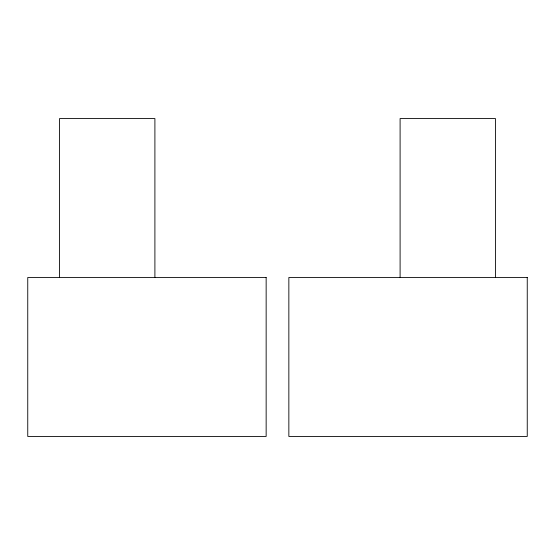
<?xml version="1.0" encoding="UTF-8"?>
<svg xmlns="http://www.w3.org/2000/svg" width="555" height="555" viewBox="0 0 555 555"><rect width="100%" height="100%" fill="white"/><g stroke="black" fill="none" stroke-linecap="round" stroke-linejoin="round"><path stroke-width="0.83" d="M495.462 277.5L495.462 118.569L400.099 118.569L400.099 277.5M154.9 277.5L154.9 118.569L59.538 118.569L59.538 277.5M266.15 277.5L27.75 277.5L27.75 436.431L266.15 436.431L266.15 277.5M527.25 277.5L288.85 277.5L288.85 436.431L527.25 436.431L527.25 277.5"/></g></svg>
